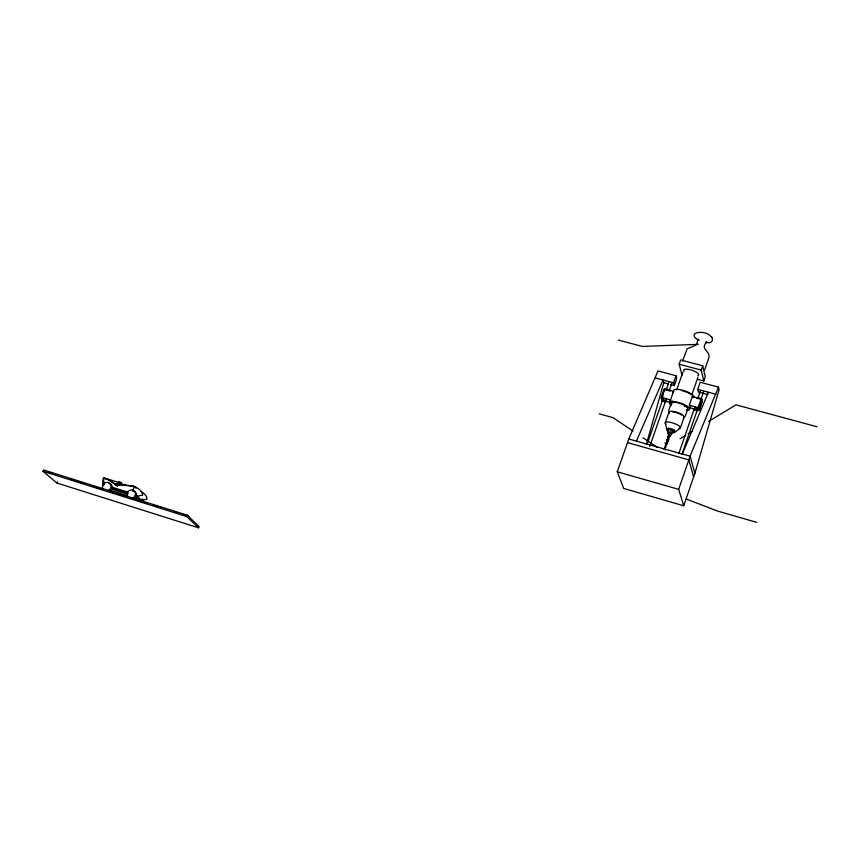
<?xml version="1.0" encoding="UTF-8"?>
<svg xmlns="http://www.w3.org/2000/svg" width="860" height="860" viewBox="0 0 860 860"><rect width="100%" height="100%" fill="white"/><g stroke="black" fill="none" stroke-linecap="round" stroke-linejoin="round"><path stroke-width="1.29" d="M668.521 437.89L668.489 440.137L668.532 435.16M664.683 448.167L664.726 449.296M668.349 436.547L668.424 435.676M668.542 439.578L668.693 437.256L667.038 439.492A5.192 5.01 -25.6 0 0 666.554 440.933M668.446 439.051L668.338 440.062A5.138 3.73 43 0 1 668.338 440.471L668.435 440.481A5.16 3.881 33.4 0 0 668.478 440.094L668.542 440.062M668.446 436.912L668.521 435.192L669.94 435.547M666.554 444.727L666.575 443.996L666.726 444.953M666.532 444.942L664.823 449.253L664.769 448.683M663.769 399.599L661.361 398.459L661.103 397.578L664.522 388.967M669.155 390.838L671.853 383.141M699.072 410.198L702.039 401.588M668.306 440.245L668.209 440.556A5.192 3.795 -3.1 0 1 668.145 440.922L668.037 441.019M666.79 440.761L667.145 439.718M646.365 444.34L663.791 382.7L663.028 380.023L636.379 441.137M670.789 384.592L674.283 385.538L676.755 378.454L676.035 375.755L658.008 370.918L628.778 438.998L617.243 471.785L623.693 488.448L683.743 505.777L694.88 473.322L719.078 389.827L718.487 387.14L700.223 382.238L697.75 389.376L698.406 392.052L707.845 394.589M668.37 440.653L668.403 440.567A5.192 3.924 6.1 0 1 668.198 440.965L668.177 441.115M683.743 505.777L678.669 489.362L690.096 456.198L718.487 387.14M697.385 379.238L703.77 380.948L705.243 376.712L702.695 365.801L680.679 359.953L679.185 364.231L682.034 375.121M678.927 453.231L694.955 406.877M697.987 398.105L700.588 390.58M681.948 454.295L703.598 391.633M699.159 408.758L701.943 399.352L699.159 408.758L696.88 408.145M698.793 410.123L701.76 401.523M699.492 410.069L702.265 400.674L702.47 401.502M669.671 431.849L668.876 434.128L668.22 433.87L667.951 428.452L669.628 429.204M668.424 433.805L670.757 434.483L674.025 430.065A3.623 1 18.6 0 0 670.886 428.667A3.623 1 18.6 0 0 668.08 428.42L668.381 433.816L671.198 434.913L669.962 434.956L671.477 430.172M680.346 427.968L684.076 417.207M691.795 394.955L697.933 377.239M685.248 416.294L687.473 409.854M703.77 380.948L701.212 370.09L702.695 365.801M696.202 410.22L697.213 410.048L690.042 407.737A10.685 3.096 18.4 0 0 689.354 405.114L692.343 396.503L701.911 399.255M690.042 407.737L690.601 406.124M704.684 369.908L709.005 357.394C710.091 353.395 704.308 349.278 704.254 347.322C704.179 345.032 705.555 341.388 709.188 342.828C712.671 342.882 713.789 337.905 710.726 336.314C705.727 329.455 684.818 331.938 698.836 340.549M647.171 444.147L663.554 397.298M666.263 390.021L668.865 382.098M649.741 446.469L666.543 398.341M674.283 385.538L673.552 382.861L676.035 375.755M682.528 361.146L687.118 348.805L696.062 345.075M670.51 399.986L673.498 391.397L664.801 389.042L661.802 397.61L670.51 399.986A10.685 3.096 18.4 0 0 670.402 401.642M668.618 410.704L670.854 404.275M665.296 422.679L669.037 411.94M676.702 389.913L682.872 372.219M696.826 344.172L697.836 339.216L698.933 339.969M661.361 398.459L664.124 389.107M662.802 395.32L661.749 399.782M198.563 527.814L199.09 526.481L187.244 515.183L43.548 469.958L43 471.28L56.921 483.019L198.563 527.814L186.695 516.538L43 471.28M186.695 516.538L187.244 515.183M669.177 390.816L667.586 389.763M142.298 492.823L142.62 495.166L137.062 496.188L136.729 497.026L141.115 501.025L141.448 500.197L146.974 499.176L146.651 496.854A18.275 16.448 -47.1 0 0 140.567 491.382M117.648 485.663L116.057 485.158A3.999 1.645 -72.4 0 1 116.627 483.997L118.809 482.191A6.278 2.58 -72.3 0 1 120.12 483.385L120.206 483.707M132.515 491.081L134.332 486.577L123.356 485.104A26.767 24.037 -47.5 0 0 120.529 484.997L117.379 485.104A5.805 5.203 -46.3 0 1 115.982 484.728L111.983 482.051A39.538 35.346 -48.4 0 0 105.952 478.697L103.931 478.214L103.512 480.084A27.692 24.811 -45.8 0 0 103.974 483.04L104.081 483.621A11.803 10.556 -46.4 0 0 104.35 484.588M56.921 483.019L57.459 481.718M682.367 454.026L708.404 392.246M667.231 439.546L668.575 437.557M667.07 439.481L668.435 437.998M665.608 444.469L664.608 448.006M668.08 441.298L666.564 443.448M665.597 444.115L665.683 443.986A5.16 3.504 -52.5 0 1 665.962 443.577L666.102 443.448M669.456 436.579L669.564 436.45A5.063 2.87 -25.7 0 0 670.112 435.74A5.149 3.193 -20.9 0 1 669.617 436.461M669.101 436.901L669.381 436.536A5.053 1.086 -41.5 0 1 668.994 436.901L669.144 436.934M669.295 436.633L669.317 436.6A5.106 1.569 -38.8 0 1 669.037 436.944L668.596 437.503L669.058 436.955M665.672 444.115L665.79 443.964A5.16 3.031 -52.5 0 1 666.059 443.599L666.425 443.298M670.94 434.601L674.208 430.183A3.623 1 18.6 0 1 673.025 431.365M663.974 449.296L664.78 448.404M666.285 443.47L665.78 444.19A5.149 4.236 -50.3 0 0 665.511 444.856A5.149 3.87 -51.8 0 1 665.973 444.33M700.889 399.438L700.502 398.868M664.63 448.597L664.49 448.769A5.138 1.462 88.4 0 1 664.479 448.221M664.758 448.608L665.135 447.963M666.887 442.588L667.65 441.76L666.425 443.072M705.759 342.721L706.63 342.119L705.77 342.108M665.522 447.458L665.565 447.404A5.171 0.935 -42.3 0 0 664.275 448.469M666.79 442.696L666.564 443.523M666.21 389.731L667.478 389.741M668.188 433.881L669.639 434.87L668.854 434.268M674.476 432.515L680.153 428.183M664.468 401.566C667.865 401.426 660.222 399.158 663.318 401.201M680.077 438.783L685.775 435.321M688.064 433.935L692.622 431.161M708.586 421.464L735.945 404.845L817 426.753M670.413 434.784L669.886 434.73M668.65 435.042L669.94 435.418M698.32 344.344L642.269 346.419L618.404 340.087M694.987 408.973L694.17 409.113L694.934 409.812M679.185 364.231L701.212 370.09M655.524 377.991L673.552 382.861M697.75 389.376L716.025 394.299M663.791 382.7L668.457 383.958M689.354 405.114L698.933 407.877M697.008 408.661L699.288 409.285M666.296 401.254L670.015 402.276M684.42 406.2L686.925 406.887M662.576 400.244L661.834 399.943M599.151 413.8L612.976 417.637L632.981 431.043M628.778 438.998L690.096 456.198L694.88 473.322M627.499 442.631L688.828 459.874L693.644 476.913M617.243 471.785L678.669 489.362M133.386 486.007L122.905 484.696A26.778 24.048 -47.5 0 0 120.078 484.588L116.928 484.696A5.816 5.203 -46.3 0 1 115.53 484.32L111.531 481.643A39.56 35.367 -48.4 0 0 105.49 478.289L103.383 477.848L103.06 479.676A27.348 24.499 -45.8 0 0 103.694 483.427L104.071 484.653M756.811 522.375L717.466 511.044L686.258 499.036M106.672 478.697L121.056 483.191M120.432 483.567L120.335 483.191A7.235 2.967 -72.3 0 0 118.82 481.815L116.304 483.89A4.601 1.892 -72.4 0 0 115.681 485.169L117.497 486.029M111.832 487.115L127.903 492.156M111.563 488.179L128.14 493.382M111.23 489.007L127.807 494.221M110.994 490.608L127.484 495.801M135.106 498.198L141.448 500.197L137.062 496.188M111.929 491.845L127.151 496.628M134.762 499.026L141.115 501.025M48.805 472.366L55.212 474.387M70.584 479.224L84.678 483.664M92.364 486.083L101.329 488.899M111.585 492.135L115.423 493.339M133.364 498.993L147.458 503.423M152.575 505.035L161.54 507.862M174.354 511.893L178.203 513.108M183.32 514.721L188.447 516.333M185.115 515.613L188.953 516.817M671.241 429.613L671.789 429.871M668.08 428.42L669.757 429.161M700.255 398.728L697.965 398.61M668.704 435.343L669.779 435.88A6.149 4.053 -25.8 0 1 669.381 436.439M642.979 437.74L657.416 447.415M134.332 486.577L136.084 488.2M712.091 337.776L711.661 337.195M665.264 423.238L667.059 430.075M666.597 443.878L666.747 440.933A5.181 4.87 -39.2 0 1 667.253 439.567M102.931 489.082A4.569 4.085 -46.9 0 1 105.006 482.879A4.569 4.085 -46.9 0 1 110.811 484.707A4.569 4.085 -46.9 0 1 107.941 490.662M108.897 483.406A4.569 4.085 -46.9 0 1 109.575 491.544M117.497 492.479A4.536 4.063 -46.9 0 1 117.325 493.296M118.691 493.554A4.526 4.053 -46.9 0 1 118.626 493.962M110.876 491.522A4.526 4.053 -46.9 0 1 111.112 491.167M141.728 499.241A4.547 4.096 -46.6 0 1 141.534 500.907M142.577 499.047A4.547 4.096 -46.6 0 1 142.696 501.971M134.977 499.112A4.547 4.096 -46.6 0 1 135.224 498.757M127.258 496.747A4.59 4.128 -46.5 0 1 129.322 490.501A4.59 4.128 -46.5 0 1 135.181 492.35A4.59 4.128 -46.5 0 1 132.311 498.338M133.601 491.081A4.579 4.117 -46.6 0 1 133.923 499.208M133.3 486.265A18.383 16.523 -47 0 1 142.308 492.812M123.141 485.491A3.72 1.516 -72.4 0 1 125.463 485.459M123.668 485.459A2.978 1.215 -72.4 0 1 124.958 485.438M104.802 478.633A3.709 1.548 -72.3 0 1 106.371 479.482M103.49 485.459A3.709 1.548 -72.3 0 1 103.651 480.116M117.272 485.663A4.601 1.892 -72.4 0 1 117.895 484.395L120.411 482.31A7.235 2.967 -72.3 0 1 121.916 483.685M121.701 483.879A6.278 2.58 -72.3 0 0 120.389 482.686L118.207 484.492A3.999 1.645 -72.4 0 0 117.669 485.599M671.445 405.49A10.685 3.085 18.5 0 1 673.143 401.523A10.685 3.085 18.5 0 1 687.28 406.221A10.685 3.085 18.5 0 1 686.398 410.446M673.756 391.44A10.675 3.139 18.4 0 1 684.012 390.633A10.675 3.139 18.4 0 1 693.665 397.589M671.66 404.587A8.912 2.569 18.5 0 1 680.217 403.501A8.912 2.569 18.5 0 1 686.828 409.575M681.421 390.515A8.901 2.612 18.4 0 1 690.537 394.245M673.197 392.708A10.675 3.128 18.4 0 1 673.498 391.397M692.343 396.503A10.675 3.128 18.4 0 1 692.73 396.901M672.853 402.91A8.901 2.58 18.4 0 1 672.111 402.114M671.961 400.803A8.901 2.58 18.4 0 1 672.068 400.685M665.575 390.01A2.505 0.731 18.5 0 1 666.941 389.322A2.505 0.731 18.5 0 1 670.047 390.902M662.651 401.201A2.505 0.72 18.6 0 1 662.308 399.9A2.505 0.72 18.6 0 1 666.027 401.212A2.505 0.72 18.6 0 1 664.608 401.889M697.266 398.599A2.526 0.742 18.3 0 1 697.997 397.825A2.526 0.742 18.3 0 1 701.147 398.868A2.526 0.742 18.3 0 1 701.298 399.932M694.493 409.919A2.526 0.731 18.3 0 1 694.02 408.565A2.526 0.731 18.3 0 1 697.836 409.908A2.526 0.731 18.3 0 1 696.159 410.51M668.575 429.796A3.623 1 18.6 0 1 667.951 428.452M672.789 411.929A6.375 1.817 18.5 0 1 681.593 415.036M684.13 371.369A7.933 2.408 18.3 0 1 691.569 370.123A7.933 2.408 18.3 0 1 697.868 375.691M668.629 431.344A3.999 1.107 18.6 0 1 668.252 429.419A3.999 1.107 18.6 0 1 674.111 431.494A3.999 1.107 18.6 0 1 671.993 432.526M666.005 424.26A7.987 2.225 18.5 0 1 668.392 422.056A7.987 2.225 18.5 0 1 678.185 425.302A7.987 2.225 18.5 0 1 679.013 428.57M669.521 413.316A7.976 2.268 18.5 0 1 676.917 412.295A7.976 2.268 18.5 0 1 683.302 417.713M665.092 442.75A5.149 0.742 81.4 0 1 665.156 443.255M668.209 437.976A5.053 1.612 88.7 0 1 668.123 437.116M666.339 443.706A5.138 1.806 -50.9 0 1 666.618 443.394M665.103 449.543A5.149 0.699 81.8 0 1 665.145 450.081M666.403 443.857A5.128 1.236 -49.7 0 1 666.672 443.566M664.425 448.64A5.117 2.032 89.6 0 1 664.382 448.092M706.63 342.119L706.651 342.129M668.059 436.977A5.085 2.161 89.8 0 0 668.112 437.804A6.063 2.397 -85.2 0 1 668.145 436.987"/></g></svg>
